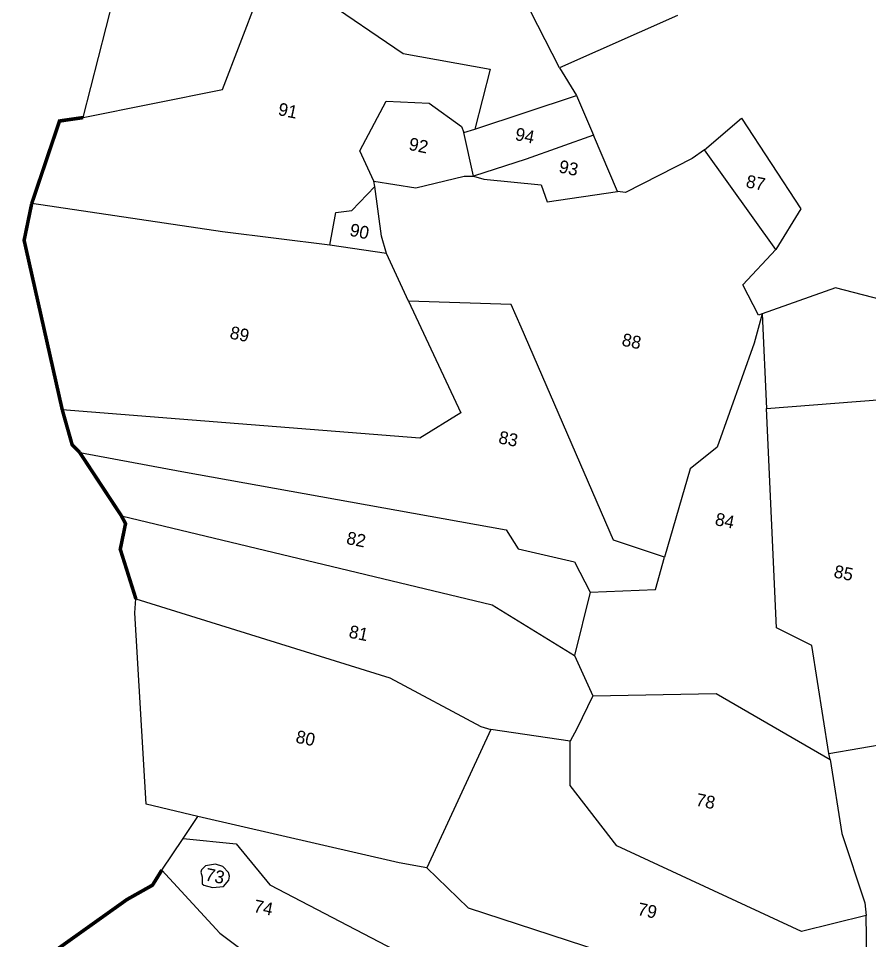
# Model space of a CAD drawing. Header units: metres. Extents: x 280043 to 281054, y 2047152 to 2048652.
# Drawn here: x 280070.3 to 280307.8, y 2047781.7 to 2048039.1 of the extents above; entities that cross this region are included whole.
import ezdxf
from ezdxf.enums import TextEntityAlignment as Align

# ---------------------------------------------------------------- set-up
doc = ezdxf.new("R2010")
doc.units = ezdxf.units.M
for name, color, linetype in [('OFF', 1, 'Continuous'), ('POLY_PARCEL', 6, 'Continuous'), ('TEXT_PARCEL', 7, 'Continuous'), ('V_BOUND_LINE', 7, 'Continuous')]:
    doc.layers.add(name, color=color, linetype=linetype)
doc.styles.add('TEXT_MAP', font='', dxfattribs={"height": 1.8})
doc.styles.get('TEXT_MAP').set_extended_font_data('Kruti Dev 050')

msp = doc.modelspace()

# ---------------------------------------------------------------- linework, layer by layer
at = {"layer": 'OFF'}
msp.add_line((280221.34, 2048025.31), (280226.01, 2048017.62), dxfattribs=at)
at = {"layer": 'POLY_PARCEL'}
for p, q in [((280127.3, 2048019.26), (280140.74, 2048054.54)), ((280140.74, 2048054.54), (280177.68, 2048029.35)), ((280221.34, 2048025.31), (280209.58, 2048048.17)), ((280254.27, 2048039.93), (280221.34, 2048025.31)), ((280177.68, 2048029.35), (280202, 2048024.92)), ((280202, 2048024.92), (280197.67, 2048008.22)), ((280088.39, 2048011.43), (280127.3, 2048019.26)), ((280197.67, 2048008.22), (280226.01, 2048017.62)), ((280226.01, 2048017.62), (280230.82, 2048006.51)), ((280165.57, 2048002.13), (280172.96, 2048015.97)), ((280172.96, 2048015.97), (280184.97, 2048015.47)), ((280184.97, 2048015.47), (280193.98, 2048008.96)), ((280193.98, 2048008.96), (280194.65, 2048007.22)), ((280261.77, 2048002.45), (280272.08, 2048011.26)), ((280272.08, 2048011.26), (280288.64, 2047985.98)), ((280194.65, 2048007.22), (280197.67, 2048008.22)), ((280197.26, 2047995.04), (280194.65, 2048007.22)), ((280230.82, 2048006.51), (280211.98, 2047999.8)), ((280237.49, 2047990.82), (280230.82, 2048006.51)), ((280169.52, 2047993.64), (280165.57, 2048002.13)), ((280261.77, 2048002.45), (280258.35, 2048000.02)), ((280281.64, 2047974.63), (280261.77, 2048002.45)), ((280211.98, 2047999.8), (280197.26, 2047995.04)), ((280258.35, 2048000.02), (280239.74, 2047990.48)), ((280169.52, 2047993.64), (280181.25, 2047991.8)), ((280169.73, 2047992.14), (280169.52, 2047993.64)), ((280181.25, 2047991.8), (280194.73, 2047995.08)), ((280194.73, 2047995.08), (280197.26, 2047995.04)), ((280197.26, 2047995.04), (280200.23, 2047994.2)), ((280200.23, 2047994.2), (280216.21, 2047992.65)), ((280163.31, 2047985.5), (280169.73, 2047992.14)), ((280171.6, 2047978.32), (280169.73, 2047992.14)), ((280216.21, 2047992.65), (280217.9, 2047987.88)), ((280217.9, 2047987.88), (280237.49, 2047990.82)), ((280239.74, 2047990.48), (280237.49, 2047990.82)), ((280127.24, 2047979.52), (280074.02, 2047987.43)), ((280288.64, 2047985.98), (280281.64, 2047974.63)), ((280157.24, 2047975.81), (280158.88, 2047984.9)), ((280158.88, 2047984.9), (280163.31, 2047985.5)), ((280157.24, 2047975.81), (280127.24, 2047979.52)), ((280173.05, 2047973.48), (280171.6, 2047978.32)), ((280173.05, 2047973.48), (280157.24, 2047975.81)), ((280179.13, 2047960.17), (280173.05, 2047973.48)), ((280272.5, 2047964.76), (280281.64, 2047974.63)), ((280276.88, 2047956.25), (280272.5, 2047964.76)), ((280298.37, 2047963.93), (280277.89, 2047956.63)), ((280316.03, 2047959.24), (280298.37, 2047963.93)), ((280179.13, 2047960.17), (280193.77, 2047929)), ((280207.81, 2047959.26), (280179.13, 2047960.17)), ((280210.57, 2047952.87), (280207.81, 2047959.26)), ((280277.89, 2047956.63), (280275.67, 2047948.43)), ((280277.89, 2047956.63), (280276.88, 2047956.25)), ((280277.89, 2047956.63), (280279.06, 2047930.24)), ((280236.39, 2047893.41), (280210.57, 2047952.87)), ((280275.67, 2047948.43), (280265.26, 2047919.39)), ((280279.06, 2047930.24), (280311.26, 2047932.69)), ((280115.25, 2047927.24), (280082.54, 2047929.85)), ((280281.82, 2047869.01), (280279.06, 2047930.24)), ((280182.36, 2047921.9), (280115.25, 2047927.24)), ((280193.77, 2047929), (280182.36, 2047921.9)), ((280265.26, 2047919.39), (280257.74, 2047913.38)), ((280087.42, 2047917.91), (280115.95, 2047912.64)), ((280115.95, 2047912.64), (280206.4, 2047896.32)), ((280257.74, 2047913.38), (280250.56, 2047888.74)), ((280099.03, 2047900.27), (280202.56, 2047875.4)), ((280206.4, 2047896.32), (280209.81, 2047891.06)), ((280250.56, 2047888.74), (280236.39, 2047893.41)), ((280209.81, 2047891.06), (280225.47, 2047887.37)), ((280248.09, 2047879.68), (280250.56, 2047888.74)), ((280225.47, 2047887.37), (280229.89, 2047878.9)), ((280229.89, 2047878.9), (280225.45, 2047861.26)), ((280229.89, 2047878.9), (280248.09, 2047879.68)), ((280103.1, 2047877.03), (280173.92, 2047855.02)), ((280202.56, 2047875.4), (280225.45, 2047861.26)), ((280291.74, 2047864.05), (280281.82, 2047869.01)), ((280296.48, 2047833.93), (280291.74, 2047864.05)), ((280225.45, 2047861.26), (280230.57, 2047849.97)), ((280173.92, 2047855.02), (280199.39, 2047841.39)), ((280230.57, 2047849.97), (280226.12, 2047840.77)), ((280230.57, 2047849.97), (280264.99, 2047850.61)), ((280264.99, 2047850.61), (280296.83, 2047832.23)), ((280202.11, 2047840.54), (280184.27, 2047801.99)), ((280199.39, 2047841.39), (280202.11, 2047840.54)), ((280224.27, 2047837.37), (280202.11, 2047840.54)), ((280226.12, 2047840.77), (280224.27, 2047837.37)), ((280296.48, 2047833.93), (280332.2, 2047840.06)), ((280224.27, 2047824.92), (280224.27, 2047837.37)), ((280296.83, 2047832.23), (280296.48, 2047833.93)), ((280296.83, 2047832.23), (280300.13, 2047811.54)), ((280237.26, 2047808.12), (280224.27, 2047824.92)), ((280176.55, 2047803.32), (280120.39, 2047816.26)), ((280300.13, 2047811.54), (280306.51, 2047792.19)), ((280116.28, 2047810.16), (280131.1, 2047808.69)), ((280131.1, 2047808.69), (280140.49, 2047797.21)), ((280288.84, 2047784.22), (280237.26, 2047808.12)), ((280125.27, 2047803.02), (280122.5, 2047802.55)), ((280127.35, 2047802.36), (280125.27, 2047803.02)), ((280184.27, 2047801.99), (280176.55, 2047803.32)), ((280110.34, 2047801.35), (280126.53, 2047783.69)), ((280121.44, 2047801.37), (280121.19, 2047800.72)), ((280121.19, 2047800.72), (280121.63, 2047799.47)), ((280122.5, 2047802.55), (280121.44, 2047801.37)), ((280128.97, 2047800.63), (280127.35, 2047802.36)), ((280129.23, 2047799.65), (280128.97, 2047800.63)), ((280184.27, 2047801.99), (280195.81, 2047790.76)), ((280121.63, 2047799.47), (280121.57, 2047797.5)), ((280127.58, 2047796.73), (280129, 2047798.53)), ((280129, 2047798.53), (280129.23, 2047799.65)), ((280121.57, 2047797.5), (280122.09, 2047797.17)), ((280122.09, 2047797.17), (280124.5, 2047796.44)), ((280124.5, 2047796.44), (280127.58, 2047796.73)), ((280140.49, 2047797.21), (280175.28, 2047779.08)), ((280195.81, 2047790.76), (280256.35, 2047771.07)), ((280306.51, 2047792.19), (280306.86, 2047788.65)), ((280306.86, 2047788.65), (280288.84, 2047784.22)), ((280307.09, 2047776.68), (280306.86, 2047788.65)), ((280126.53, 2047783.69), (280139.14, 2047774.32))]:
    msp.add_line(p, q, dxfattribs=at)
at = {"layer": 'V_BOUND_LINE'}
for p, q in [((280088.39, 2048011.43), (280096.94, 2048045.04)), ((280102.77, 2047873.14), (280103.1, 2047877.03)), ((280105.97, 2047819.7), (280102.77, 2047873.14)), ((280120.39, 2047816.26), (280105.97, 2047819.7)), ((280116.28, 2047810.16), (280120.39, 2047816.26)), ((280110.34, 2047801.35), (280116.28, 2047810.16))]:
    msp.add_line(p, q, dxfattribs=at)
at = {"layer": 'V_BOUND_LINE', "const_width": 0.99}
for points in [[(280074.02, 2047987.43), (280081.78, 2048010.47), (280088.39, 2048011.43)], [(280082.54, 2047929.85), (280071.9, 2047977.16), (280074.02, 2047987.43)], [(280087.42, 2047917.91), (280085.3, 2047920.09), (280082.54, 2047929.85)], [(280099.03, 2047900.27), (280087.42, 2047917.91)], [(280103.1, 2047877.03), (280098.73, 2047890.91), (280100.2, 2047898.05), (280099.03, 2047900.27)], [(280070.81, 2047768.22), (280071.78, 2047772.57), (280100.61, 2047793.12), (280107.72, 2047797.12), (280110.34, 2047801.35)]]:
    msp.add_lwpolyline(points, dxfattribs=at)

# ---------------------------------------------------------------- texts
at = {"layer": 'TEXT_PARCEL', "style": 'TEXT_MAP'}
for s, p in [('91', (280145.53, 2048013.37)), ('94', (280211.66, 2048006.42)), ('92', (280181.99, 2048003.66)), ('93', (280223.87, 2047997.36)), ('87', (280276.08, 2047993.22)), ('90', (280165.51, 2047979.67)), ('89', (280132.05, 2047950.99)), ('88', (280241.45, 2047949)), ('83', (280207.04, 2047921.75)), ('84', (280267.45, 2047898.91)), ('82', (280164.58, 2047893.66)), ('85', (280300.6, 2047884.3)), ('81', (280165.27, 2047867.5)), ('80', (280150.45, 2047838.17)), ('78', (280262.1, 2047820.58)), ('73', (280125.17, 2047799.69)), ('74', (280138.69, 2047790.87)), ('79', (280245.83, 2047790.04))]:
    msp.add_text(s, height=3.566, rotation=348.3523, dxfattribs=at).set_placement(p, align=Align.MIDDLE)

doc.saveas('drawing.dxf')
